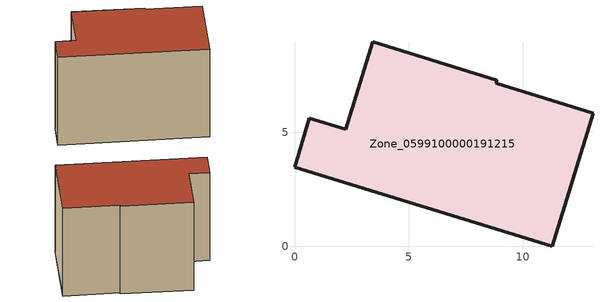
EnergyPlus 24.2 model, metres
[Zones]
Zone_0599100000191215
 floor ground (C_G): 11.3,0 0,3.48 0.65,5.61 2.24,5.13 3.43,8.98 8.88,7.29 8.84,7.15 13.09,5.84 z0
 wall outside (C_F): 8.84,7.15 8.88,7.29 3.43,8.98 2.24,5.13 0.65,5.61 0,3.48 11.3,0 13.09,5.84 8.84,7.15 z0:8.12
 roof outside (C_R): 11.3,0 13.09,5.84 8.84,7.15 8.88,7.29 3.43,8.98 2.24,5.13 0.65,5.61 0,3.48 z8.12
[BUILDING]
Pand.0599100000191215: North Axis=0; Terrain=City; Loads Convergence Tolerance Value=0.04; Temperature Convergence Tolerance Value=0.4; Solar Distribution=FullExterior; Maximum Number of Warmup Days=25; Minimum Number of Warmup Days=1
[Site:Location]
Rotterdam.The.Hague.AP_ZH_NLD Design_Conditions: Latitude=51.96; Longitude=4.45; Time Zone=1; Elevation=-4.5
[SITE:GROUNDTEMPERATURE:BUILDINGSURFACE]
18, 18, 18, 18, 18, 18, 18, 18, 18, 18, 18, 18
[MATERIAL] Thermal Absorptance=0.9; Solar Absorptance=0.7; Visible Absorptance=0.7
Name | Roughness | Thickness | Conductivity | Density | Specific Heat
G.TC.1975-1991 | MediumSmooth | 0.15 | 0.288461 | 540 | 1210
F.TC.1975-1991 | Rough | 0.3 | 0.230769 | 1920 | 840
R.TC.1975-1991 | MediumRough | 0.2 | 0.153846 | 1500 | 1000
[CONSTRUCTION]
C_G: G.TC.1975-1991
C_F: F.TC.1975-1991
C_R: R.TC.1975-1991
[ZONE]
Zone_0599100000191215: Type=1; Multiplier=1; Ceiling Height=Autocalculate; Volume=Autocalculate; Floor Area=autocalculate; Part of Total Floor Area=Yes
[ZONEINFILTRATION:DESIGNFLOWRATE]
Infil_Zone_0599100000191215: Zone or ZoneList or Space or SpaceList=Zone_0599100000191215; Schedule=AlwaysOn; Design Flow Rate Calculation Method=Flow/Area; Flow Rate per Floor Area=0.003; Constant Term Coefficient=1; Temperature Term Coefficient=0; Velocity Term Coefficient=0; Velocity Squared Term Coefficient=0
[HVACTEMPLATE:ZONE:IDEALLOADSAIRSYSTEM]
Zone_0599100000191215: Maximum Heating Supply Air Temperature=50; Minimum Cooling Supply Air Temperature=13; Maximum Heating Supply Air Humidity Ratio=0.0156; Minimum Cooling Supply Air Humidity Ratio=0.0077; Heating Limit=NoLimit; Cooling Limit=NoLimit; Dehumidification Control Type=ConstantSensibleHeatRatio; Cooling Sensible Heat Ratio=0.7; Dehumidification Setpoint=60; Humidification Control Type=None; Humidification Setpoint=30; Outdoor Air Method=None; Outdoor Air Flow Rate per Person=0.00944; Outdoor Air Flow Rate per Zone Floor Area=0; Outdoor Air Flow Rate per Zone=0; Demand Controlled Ventilation Type=None; Outdoor Air Economizer Type=NoEconomizer; Heat Recovery Type=None; Sensible Heat Recovery Effectiveness=0.7; Latent Heat Recovery Effectiveness=0.65
[ZONECONTROL:THERMOSTAT]
ThermostatControl_Zone_0599100000191215: Zone or ZoneList=Zone_0599100000191215; Control Type Schedule=DualSetpointControlType; Control 1=Thermostat_Zone_0599100000191215; Temperature Difference Between Cutout And Setpoint=0
[THERMOSTATSETPOINT:DUALSETPOINT]
Thermostat_Zone_0599100000191215: Heating Setpoint Temperature Schedule=HeatingSetpoint_Zone_0599100000191215; Cooling Setpoint Temperature Schedule=CoolingSetpoint_Zone_0599100000191215
[SCHEDULE:COMPACT]
HeatingSetpoint_Zone_0599100000191215: Through: 12/31, For: AllDays, Until: 24:00, 21
CoolingSetpoint_Zone_0599100000191215: Through: 12/31, For: AllDays, Until: 24:00, 24
DualSetpointControlType: Through: 12/31, For: AllDays, Until: 24:00, 4
AlwaysOn: Through: 12/31, For: AllDays, Until: 24:00, 1
